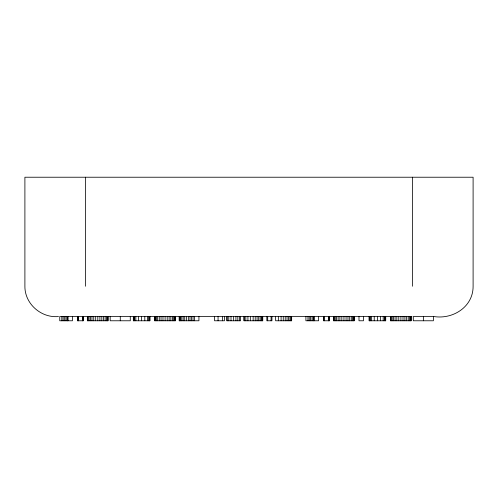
<?xml version="1.0" encoding="UTF-8"?>
<svg xmlns="http://www.w3.org/2000/svg" width="498" height="498" viewBox="0 0 498 498"><rect width="100%" height="100%" fill="white"/><g stroke="black" fill="none" stroke-linecap="round" stroke-linejoin="round"><path stroke-width="0.75" d="M58.503 316.535C41.216 318.222 24.695 303.805 24.9 286.25L24.9 177.226L473.1 177.226L473.1 286.25C473.274 306.78 452.999 319.604 433.932 316.535M411.939 316.535L59.754 316.535L59.754 320.774L72.453 320.774L72.453 316.535M423.368 316.535L423.368 320.774M412.531 177.226L412.531 286.25M411.174 316.535L411.174 320.774L390.463 320.774L390.463 316.535M410.987 316.535L410.987 320.774M410.433 316.535L410.433 320.774M409.512 316.535L409.512 320.774M408.223 316.535L408.223 320.774M406.661 316.535L406.661 320.774M404.918 316.535L404.918 320.774M403 316.535L403 320.774M400.909 316.535L400.909 320.774M398.792 316.535L398.792 320.774M396.844 316.535L396.844 320.774M395.07 316.535L395.07 320.774M393.47 316.535L393.47 320.774M392.156 316.535L392.156 320.774M391.216 316.535L391.216 320.774M390.65 316.535L390.65 320.774M385.72 316.535L385.72 320.774L369.136 320.774L369.136 316.535M385.577 316.535L385.577 320.774M385.159 316.535L385.159 320.774M384.375 316.535L384.375 320.774M383.186 316.535L383.186 320.774M380.609 316.535L380.609 320.774M377.428 316.535L377.428 320.774M374.228 316.535L374.228 320.774M371.645 316.535L371.645 320.774M370.475 316.535L370.475 320.774M369.709 316.535L369.709 320.774M369.279 316.535L369.279 320.774M363.472 316.535L363.472 320.774L358.99 320.774L358.99 316.535M354.221 316.535L354.221 320.774L333.511 320.774L333.511 316.535M354.041 316.535L354.034 320.774M353.487 316.535L353.487 320.774M352.565 316.535L352.565 320.774M351.277 316.535L351.277 320.774M349.708 316.535L349.708 320.774M347.971 316.535L347.971 320.774M346.054 316.535L346.054 320.774M343.956 316.535L343.956 320.774M341.84 316.535L341.84 320.774M339.897 316.535L339.897 320.774M338.123 316.535L338.123 320.774M336.524 316.535L336.524 320.774M335.204 316.535L335.204 320.774M334.264 316.535L334.264 320.774M333.704 316.535L333.697 320.774M329.446 316.535L329.446 320.774L323.607 320.774L323.607 316.535M329.234 316.535L329.234 320.774M328.767 316.535L328.767 320.774M328.593 316.535L328.593 320.774M324.285 316.535L324.285 320.774M323.818 316.535L323.818 320.774M318.602 316.535L318.602 320.774L305.909 320.774L305.909 316.535M314.12 316.535L314.12 320.774M313.889 316.535L313.889 320.774M313.205 316.535L313.205 320.774M312.053 316.535L312.053 320.774M310.453 316.535L310.453 320.774M309.221 316.535L309.221 320.774M307.957 316.535L307.957 320.774M291.654 316.535L291.654 320.774L275.631 320.774L275.631 316.535M291.467 316.535L291.467 320.774M290.894 316.535L290.894 320.774M289.948 316.535L289.948 320.774M288.622 316.535L288.622 320.774M287.016 316.535L287.016 320.774M285.223 316.535L285.223 320.774M283.25 316.535L283.25 320.774M281.09 316.535L281.09 320.774M278.357 316.535L278.357 320.774M271.939 316.535L271.939 320.774L266.841 320.774L266.841 316.535M271.086 316.535L271.086 320.774M267.694 316.535L267.694 320.774M262.751 316.535L262.751 320.774L243.976 320.774L243.976 316.535M262.589 316.535L262.589 320.774M262.091 316.535L262.091 320.774M261.269 316.535L261.269 320.774M260.118 316.535L260.118 320.774M258.699 316.535L258.699 320.774M257.061 316.535L257.061 320.774M255.213 316.535L255.213 320.774M253.146 316.535L253.146 320.774M250.332 316.535L250.332 320.774M247.923 316.535L247.923 320.774M245.831 316.535L245.831 320.774M244.157 316.535L244.132 320.774M240.565 316.535L240.565 320.774L226.715 320.774L226.715 316.535M239.37 316.535L239.37 320.774M237.82 316.535L237.82 320.774M235.915 316.535L235.915 320.774M233.649 316.535L233.649 320.774M231.01 316.535L231.01 320.774M228.787 316.535L228.787 320.774M227.231 316.535L227.231 320.774M224.461 316.535L224.461 320.774L214.576 320.774L214.576 316.535M222.55 316.535L222.55 320.774M218.062 316.535L218.062 320.774M198.926 316.535L198.926 320.774L179.193 320.774L179.193 316.535M194.444 316.535L194.444 320.774M193.05 316.535L193.05 320.774M191.574 316.535L191.574 320.774M189.999 316.535L189.999 320.774M188.344 316.535L188.344 320.774M186.451 316.535L186.451 320.774M184.733 316.535L184.733 320.774M183.183 316.535L183.183 320.774M181.801 316.535L181.801 320.774M180.662 316.535L180.662 320.774M179.846 316.535L179.846 320.774M179.355 316.535L179.355 320.774M175.364 316.535L175.364 320.774L154.654 320.774L154.654 316.535M175.178 316.535L175.184 320.774M174.63 316.535L174.63 320.774M173.709 316.535L173.709 320.774M172.414 316.535L172.414 320.774M170.851 316.535L170.851 320.774M169.115 316.535L169.115 320.774M167.197 316.535L167.197 320.774M165.099 316.535L165.099 320.774M162.983 316.535L162.983 320.774M161.041 316.535L161.041 320.774M159.267 316.535L159.267 320.774M157.667 316.535L157.667 320.774M156.347 316.535L156.347 320.774M155.407 316.535L155.407 320.774M154.841 316.535L154.841 320.774M149.91 316.535L149.91 320.774L133.327 320.774L133.327 316.535M149.774 316.535L149.774 320.774M149.356 316.535L149.356 320.774M148.572 316.535L148.572 320.774M147.383 316.535L147.383 320.774M144.806 316.535L144.806 320.774M141.619 316.535L141.619 320.774M138.419 316.535L138.419 320.774M135.842 316.535L135.842 320.774M134.665 316.535L134.665 320.774M133.906 316.535L133.906 320.774M133.47 316.535L133.47 320.774M130.277 316.535L130.277 320.774L110.183 320.774L110.183 316.535M120.273 316.535L120.273 320.774M108.072 316.535L108.072 320.774L87.362 320.774L87.362 316.535M107.885 316.535L107.885 320.774M107.338 316.535L107.338 320.774M106.41 316.535L106.41 320.774M105.122 316.535L105.122 320.774M103.559 316.535L103.559 320.774M101.816 316.535L101.816 320.774M99.899 316.535L99.899 320.774M97.807 316.535L97.807 320.774M95.691 316.535L95.691 320.774M93.749 316.535L93.749 320.774M91.974 316.535L91.974 320.774M90.375 316.535L90.375 320.774M89.055 316.535L89.055 320.774M88.115 316.535L88.115 320.774M87.548 316.535L87.548 320.774M85.469 177.226L85.469 286.25M83.297 316.535L83.297 320.774L77.458 320.774L77.458 316.535M83.079 316.535L83.079 320.774M82.618 316.535L82.618 320.774M82.438 316.535L82.438 320.774M78.311 316.535L78.311 320.774M78.136 316.535L78.136 320.774M77.669 316.535L77.669 320.774M67.965 316.535L67.965 320.774M67.74 316.535L67.74 320.774M67.049 316.535L67.049 320.774M65.904 316.535L65.904 320.774M64.298 316.535L64.298 320.774M63.072 316.535L63.072 320.774M61.808 316.535L61.808 320.774M433.378 316.535L413.284 316.535L413.284 320.774L433.378 320.774L433.378 316.535"/></g></svg>
